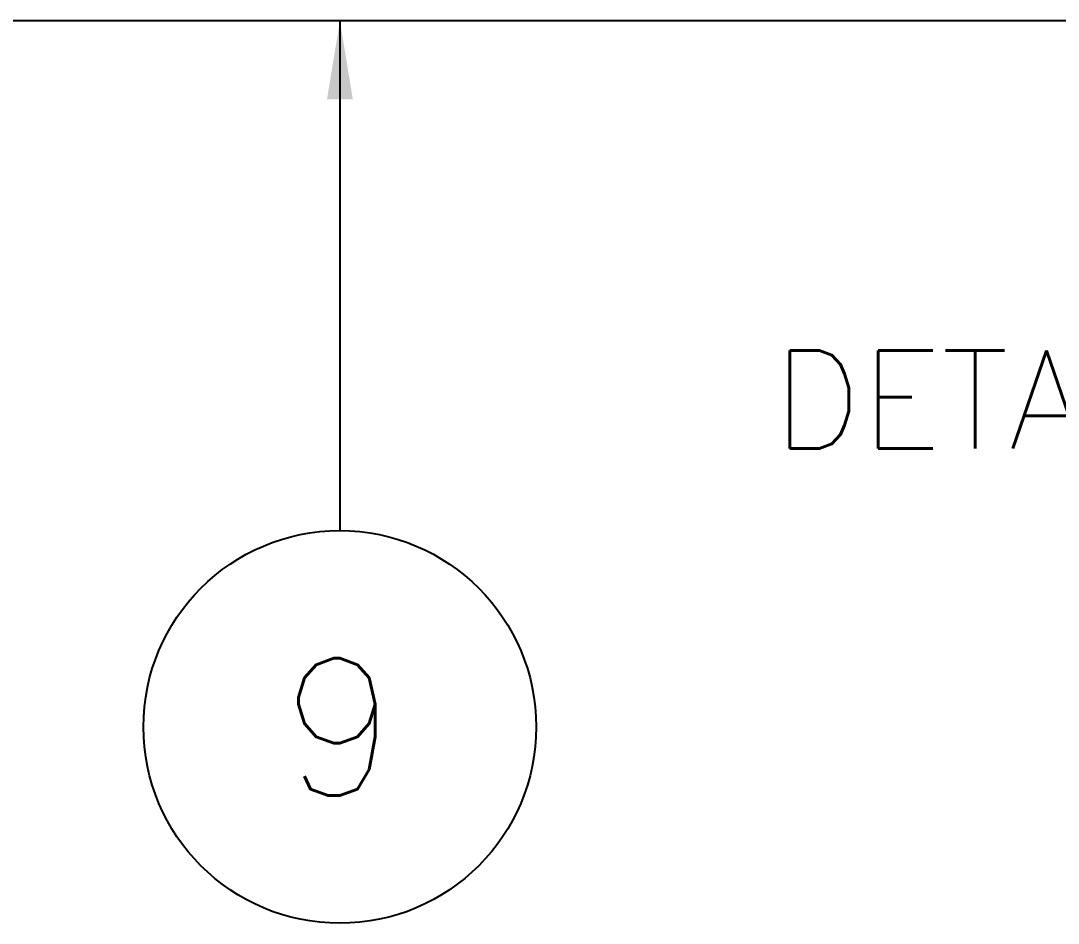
# Model space of a CAD drawing. Header units: metres. Extents: x 0 to 21025, y 0 to 14850.
# Drawn here: x 4385 to 5046, y 12468 to 13043 of the extents above; entities that cross this region are included whole.
import ezdxf
from ezdxf.enums import TextEntityAlignment as Align

# ---------------------------------------------------------------- set-up
doc = ezdxf.new("R2010")
doc.units = ezdxf.units.M
doc.header["$LTSCALE"] = 25
for name, color, linetype in [('GSB', 7, 'Continuous'), ('SDM', 7, 'Continuous'), ('SL4', 4, 'Continuous')]:
    doc.layers.add(name, color=color, linetype=linetype)
doc.styles.add('R140', font='simplex.shx', dxfattribs={"height": 3.5})
doc.styles.add('ROMANS', font='ROMANS.SHX')
doc.dimstyles.new('25___1-25', dxfattribs={"dimscale": 25, "dimtxt": 2.5, "dimasz": 2, "dimexe": 1.5, "dimexo": 1, "dimgap": 0.5, "dimtad": 1, "dimzin": 12, "dimtxsty": 'ROMANS', "dimcen": 0, "dimclrd": 256, "dimclre": 256, "dimclrt": 3, "dimazin": 3, "dimtfac": 1, "dimtmove": 0, "dimatfit": 0, "dimfxl": 1, "dimlwd": -1, "dimlwe": -1, "dimarcsym": 0})

# ---------------------------------------------------------------- blocks, each defined once
blk = doc.blocks.new('INDICACAO_EIXO')
at = {"layer": 'GSB', "color": 3}
blk.add_circle((0, 0), 5, dxfattribs=at)

msp = doc.modelspace()

# ---------------------------------------------------------------- linework, layer by layer
at = {"layer": 'SL4'}
msp.add_line((5488.014, 13042.681), (4258.039, 13042.681), dxfattribs=at)

# ---------------------------------------------------------------- block references
at = {"layer": 'GSB'}
ref = msp.add_blockref('INDICACAO_EIXO', (4588.202, 12593.072), dxfattribs=dict(at, xscale=24.99999999999972, yscale=24.99999999999972, zscale=24.99999999999972))
ref.add_attrib('EIXO', '9', dxfattribs={"color": 4, "height": 87.5, "style": 'R140'}).set_placement((4588.202, 12593.072), align=Align.MIDDLE_CENTER)

# ---------------------------------------------------------------- texts
at = {"layer": 'SDM', "color": 3, "insert": (5367.533, 12770.306), "char_height": 62.5, "attachment_point": 9, "style": 'ROMANS'}
msp.add_mtext('DETALHE 03', dxfattribs=at)

# ---------------------------------------------------------------- leaders
at = {"layer": 'SDM'}
msp.add_leader([(4588.268, 13042.681), (4588.202, 12718.072)], dimstyle='25___1-25', override={"dimgap": 0.5, "dimtad": 0}, dxfattribs=at)
at = {"layer": 'SDM', "annotation_type": 0, "has_hookline": 1, "hookline_direction": 1, "text_width": 553.571}
msp.add_leader([(5625.286, 12941.141), (5485.303, 12801.556), (5380.033, 12801.556)], dimstyle='25___1-25', override={"dimgap": 0.5, "dimtad": 0}, dxfattribs=at)

doc.saveas('drawing.dxf')
